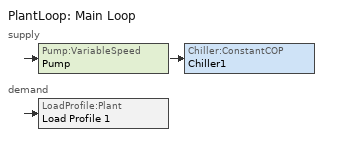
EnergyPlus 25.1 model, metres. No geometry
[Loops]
PlantLoop 'Main Loop'
 supply: Pump:VariableSpeed 'Pump' > Chiller:ConstantCOP 'Chiller1'
 demand: LoadProfile:Plant 'Load Profile 1'
[Building]
Plant Load Profile Example: North Axis {deg}=0; Terrain=Suburbs; Loads Convergence Tolerance Value {W}=0.04; Temperature Convergence Tolerance Value {deltaC}=0.04; Solar Distribution=FullInteriorAndExterior; Maximum Number of Warmup Days=25; Minimum Number of Warmup Days=6
[Site:Location]
CHICAGO_IL_USA_WMO_725300: Latitude {deg}=42; Longitude {deg}=-87.88; Time Zone {hr}=-6; Elevation {m}=190
[SizingPeriod:DesignDay] Day of Month=21; Humidity Condition Type=Wetbulb; Barometric Pressure {Pa}=99063; Rain Indicator=No; Snow Indicator=No; Daylight Saving Time Indicator=No; Solar Model Indicator=ASHRAEClearSky
Name | Month | Day Type | Maximum Dry-Bulb Temperature {C} | Daily Dry-Bulb Temperature Range {deltaC} | Wetbulb or DewPoint at Maximum Dry-Bulb {C} | Wind Speed {m/s} | Wind Direction {deg} | Sky Clearness
CHICAGO Ann Clg 1% Condns DB=>MWB | 7 | SummerDesignDay | 31.5 | 10.7 | 23 | 5.3 | 230 | 1
CHICAGO Ann Htg 99% Condns DB | 1 | WinterDesignDay | 6 | 0 | 6 | 4.9 | 270 | 0
[PlantLoop]
Main Loop: Fluid Type=WATER; Plant Equipment Operation Scheme=Main Loop Operation; Maximum Loop Temperature {C}=100; Minimum Loop Temperature {C}=3; Maximum Loop Flow Rate {m3/s}=2; Minimum Loop Flow Rate {m3/s}=0; Plant Loop Volume {m3}=autocalculate; Load Distribution Scheme=OPTIMAL; Pressure Simulation Type=LoopFlowCorrection
[SetpointManager:Scheduled] Control Variable=Temperature; Schedule=Main Loop Temp Sch
Name | Setpoint Node or NodeList
Main Loop Setpoint Manager | Main Loop Setpoint Node List
Chiller Setpoint Manager | Supply Equipment Outlet Node
[PlantEquipmentOperationSchemes]
Main Loop Operation: Control Scheme 1=Purchased Only; Control Scheme 1 Schedule=AlwaysOnSchedule
[PlantEquipmentOperation:HeatingLoad]
Purchased Only: Load Range 1 Lower Limit {W}=0; Load Range 1 Upper Limit {W}=10000000; Range 1 Equipment List=Heating Plant
[PlantEquipmentList]
Heating Plant: Chiller1
[Pump:VariableSpeed]
Pump: Design Maximum Flow Rate {m3/s}=0.005; Design Pump Head {Pa}=300000; Design Power Consumption {W}=2750; Motor Efficiency=0.87; Fraction of Motor Inefficiencies to Fluid Stream=0; Coefficient 1 of the Part Load Performance Curve=0; Coefficient 2 of the Part Load Performance Curve=1; Coefficient 3 of the Part Load Performance Curve=0; Coefficient 4 of the Part Load Performance Curve=0; Design Minimum Flow Rate {m3/s}=0; Pump Control Type=INTERMITTENT; Pump Curve=BGSeries60; Impeller Diameter {m}=0.1778; VFD Control Type=ManualControl; Pump RPM Schedule=RPMSchedule
[Chiller:ConstantCOP]
Chiller1: Nominal Capacity {W}=25000; Nominal COP {W/W}=2.5; Design Chilled Water Flow Rate {m3/s}=2; Design Condenser Water Flow Rate {m3/s}=2; Condenser Type=AirCooled; Chiller Flow Mode=LeavingSetpointModulated; Sizing Factor=1
[LoadProfile:Plant]
Load Profile 1: Load Schedule=Load Profile 1 Load Schedule; Peak Flow Rate {m3/s}=2; Flow Rate Fraction Schedule=Load Profile 1 Flow Frac Schedule; Plant Loop Fluid Type=Water
[Schedule:Compact]
RPMSchedule: Through: 12/31, For: AllDays, Until: 06:00, 250, Until: 17:00, 333, Until: 24:00, 275
Main Loop Temp Sch: THROUGH: 12/31, FOR: AllDays, UNTIL: 24:00, 5
AlwaysOnSchedule; Load Profile 1 Flow Frac Schedule: THROUGH: 12/31, FOR: AllDays, UNTIL: 24:00, 1
Load Profile 1 Load Schedule: THROUGH: 12/31, FOR: AllDays, UNTIL: 4:00, -1600, UNTIL: 8:00, -1200, UNTIL: 9:00, 0, UNTIL: 12:00, -1200, UNTIL: 24:00, -2000
[Curve:Quartic]
BGSeries60: Coefficient1 Constant=6.2653; Coefficient2 x=-6.2766; Coefficient3 x**2=219.941; Coefficient4 x**3=-79768; Coefficient5 x**4=0; Minimum Value of x=0; Maximum Value of x=0.027
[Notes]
PlantPressure_VFD.idf
Basic file description: This input file is a plant-only simulation using a load profile object on the demand side.
The supply side pump has a vfd controlling it based on scheduled limitations.
Highlights: VFD control on a variable speed pump
Simulation Location/Run:
Location: Chicago
Design Days: SummerDesignDay and WinterDesignDay
Run Period (Weather File): Annual
Run Control (should include this): No sizing, Run Design days, Don't run run period
Building: No building
Floor Area: N/A
Number of Stories: N/A
Zone Description Details: N/A
Internal gains description:  N/A
Interzone Surfaces: N/A
Internal Mass: N/A
Detached Shading: N/A
Natural Ventilation: N/A
Compact Schedules (preferred): N/A
Solar Distribution: N/A
HVAC: Plant only
Purchased Air: N/A
Zonal Equipment: N/A
Central Air Handling Equipment: N/A
System Equipment Autosize: N/A
Purchased Cooling: N/A
Purchased Heating: N/A
Pumps: Variable speed with VFD
Boilers: None
Chillers: Constant COP
Towers: None
Results: Standard
Standard Reports: AllSummary Table
Timestep or Hourly Variables: Hourly
Time bins Report: No
HTML Report: Yes
Environmental Emissions: No
Utility Tariffs: No
CHICAGO_IL_USA Annual Cooling (DB=>MWB) 1%, MaxDB=31.5°C MWB=23°C
CHICAGO_IL_USA Annual Heating 99%, MaxDB=-17.3°C
